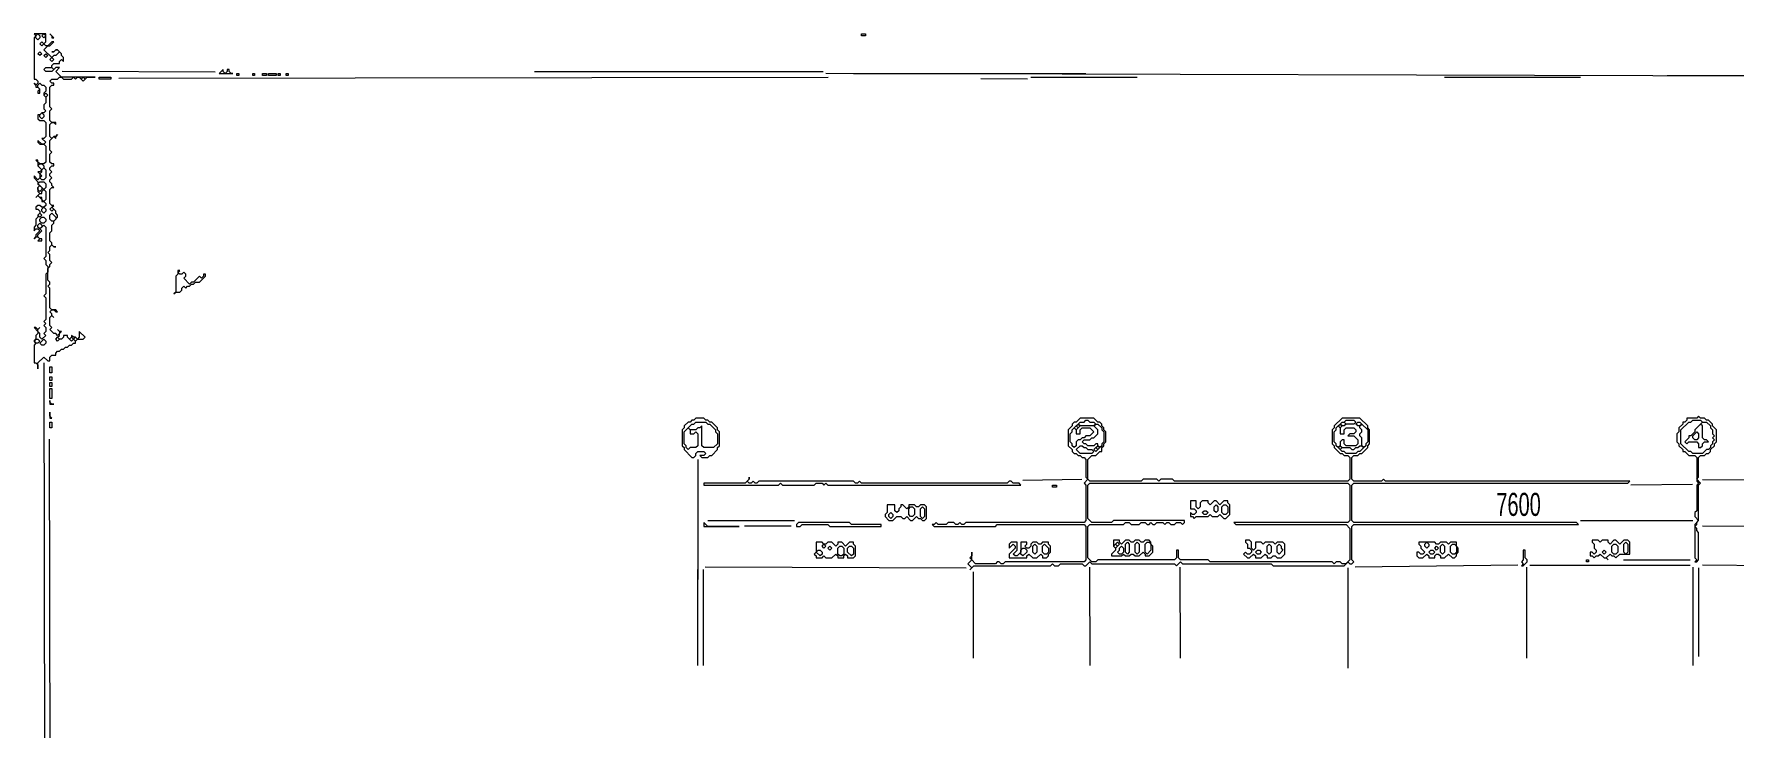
# Model space of a CAD drawing. Extents: x 10 to 1971, y 10 to 1392.
# Drawn here: x 10 to 873, y 1040 to 1392 of the extents above; entities that cross this region are included whole.
import ezdxf

# ---------------------------------------------------------------- set-up
doc = ezdxf.new("R2010")
doc.units = 0
for name, color, linetype, lineweight in [('OCR_TEXT', 6, 'Continuous', 0), ('TEXT_FALLBACK_OUTLINE', 2, 'Continuous', 0), ('TRACE_CURVE', 6, 'Continuous', 0), ('TRACE_STRAIGHT', 5, 'Continuous', 0), ('TRACE_TEXT_SYMBOL', 6, 'Continuous', 0)]:
    doc.layers.add(name, color=color, linetype=linetype, lineweight=lineweight)
doc.styles.add('wqy-unicode', font='wqy-unicode.lff')

msp = doc.modelspace()

# ---------------------------------------------------------------- linework, layer by layer
at = {"layer": 'TEXT_FALLBACK_OUTLINE', "color": 2}
for points in [[(443, 1153), (443, 1149), (442, 1148), (442, 1147), (444, 1145), (446, 1145), (448, 1147), (450, 1147), (451, 1146), (452, 1146), (453, 1147), (455, 1145), (456, 1145), (458, 1147), (459, 1146), (460, 1146), (461, 1145), (462, 1145), (463, 1146), (463, 1152), (462, 1153), (460, 1153), (459, 1152), (458, 1152), (457, 1153), (454, 1153), (454, 1152), (453, 1151), (451, 1153), (450, 1153), (450, 1152), (449, 1151), (449, 1150), (448, 1149), (447, 1150), (447, 1153)], [(444, 1148), (445, 1149), (446, 1148), (446, 1147), (445, 1146), (444, 1147)], [(454, 1151), (455, 1152), (456, 1152), (457, 1151), (457, 1148), (456, 1147), (455, 1147), (454, 1148)], [(460, 1151), (461, 1152), (462, 1151), (462, 1147), (461, 1146), (460, 1147)], [(597, 1155), (597, 1151), (599, 1151), (600, 1150), (600, 1149), (599, 1148), (598, 1148), (597, 1149), (597, 1147), (598, 1147), (599, 1146), (600, 1147), (606, 1147), (607, 1148), (608, 1147), (611, 1147), (612, 1148), (614, 1146), (615, 1146), (617, 1148), (617, 1153), (616, 1154), (616, 1155), (614, 1155), (612, 1153), (610, 1155), (609, 1155), (607, 1153), (606, 1154), (606, 1155), (603, 1155), (602, 1154), (602, 1152), (601, 1151), (600, 1152), (600, 1155)], [(603, 1149), (604, 1150), (605, 1150), (606, 1149), (605, 1148), (604, 1148)], [(609, 1152), (610, 1153), (611, 1152), (611, 1150), (610, 1149), (609, 1150)], [(613, 1152), (614, 1153), (615, 1153), (616, 1152), (616, 1149), (615, 1148), (614, 1148), (613, 1149)], [(407, 1134), (407, 1129), (406, 1128), (407, 1127), (407, 1126), (410, 1126), (411, 1127), (412, 1126), (415, 1126), (417, 1128), (418, 1127), (418, 1126), (421, 1126), (421, 1127), (422, 1128), (423, 1127), (423, 1126), (426, 1126), (427, 1127), (427, 1132), (426, 1133), (426, 1134), (424, 1134), (422, 1132), (420, 1134), (418, 1134), (418, 1133), (417, 1132), (415, 1134), (413, 1134), (412, 1133), (411, 1133), (410, 1134)], [(410, 1132), (411, 1133), (412, 1132), (411, 1131)], [(413, 1131), (414, 1132), (415, 1131), (414, 1130)], [(418, 1131), (419, 1132), (420, 1132), (421, 1131), (421, 1128), (420, 1127), (419, 1127), (418, 1128)], [(423, 1131), (424, 1132), (425, 1132), (426, 1131), (426, 1128), (425, 1127), (423, 1129)], [(506, 1134), (505, 1133), (505, 1131), (507, 1133), (508, 1132), (508, 1131), (505, 1128), (505, 1126), (514, 1126), (514, 1127), (515, 1128), (517, 1126), (519, 1126), (521, 1128), (522, 1127), (522, 1126), (524, 1126), (525, 1127), (525, 1128), (526, 1129), (526, 1132), (525, 1133), (525, 1134), (522, 1134), (521, 1133), (520, 1133), (519, 1134), (517, 1134), (516, 1133), (516, 1132), (515, 1131), (514, 1131), (513, 1132), (514, 1133), (514, 1134), (511, 1134), (511, 1129), (509, 1127), (508, 1127), (507, 1128), (509, 1130), (509, 1134)], [(511, 1130), (512, 1131), (513, 1131), (514, 1130), (514, 1129), (512, 1127), (511, 1128)], [(517, 1132), (518, 1133), (519, 1132), (519, 1129), (518, 1128), (517, 1129)], [(522, 1132), (523, 1133), (525, 1131), (525, 1129), (524, 1128), (523, 1128), (522, 1129)], [(558, 1135), (558, 1132), (559, 1131), (559, 1130), (557, 1128), (557, 1127), (562, 1127), (563, 1128), (564, 1127), (566, 1127), (567, 1128), (568, 1128), (569, 1127), (571, 1127), (573, 1129), (574, 1128), (574, 1127), (576, 1127), (578, 1129), (578, 1132), (577, 1133), (577, 1134), (576, 1135), (574, 1135), (573, 1134), (572, 1134), (571, 1135), (569, 1135), (568, 1134), (567, 1134), (566, 1135), (564, 1135), (562, 1133), (561, 1134), (561, 1135)], [(558, 1132), (559, 1133), (560, 1132), (559, 1131)], [(559, 1133), (560, 1134), (561, 1133), (560, 1132)], [(561, 1131), (562, 1132), (563, 1131), (563, 1129), (562, 1128), (561, 1128), (560, 1129), (561, 1130)], [(564, 1133), (565, 1134), (566, 1133), (566, 1129), (565, 1128), (564, 1129)], [(569, 1133), (570, 1134), (571, 1133), (571, 1129), (570, 1128), (569, 1129)], [(574, 1133), (575, 1134), (576, 1134), (577, 1133), (577, 1130), (575, 1128), (574, 1129)], [(625, 1135), (625, 1134), (626, 1133), (626, 1131), (627, 1131), (628, 1130), (628, 1129), (627, 1128), (626, 1128), (625, 1129), (624, 1128), (626, 1126), (627, 1126), (629, 1128), (630, 1127), (630, 1126), (633, 1126), (635, 1128), (636, 1127), (636, 1126), (638, 1126), (639, 1127), (640, 1127), (641, 1126), (643, 1126), (645, 1128), (645, 1133), (644, 1134), (641, 1134), (640, 1133), (639, 1134), (635, 1134), (634, 1133), (633, 1134), (630, 1134), (630, 1131), (629, 1130), (628, 1131), (628, 1134), (627, 1135)], [(636, 1132), (637, 1133), (638, 1132), (638, 1129), (637, 1128), (636, 1129)], [(641, 1132), (642, 1133), (643, 1132), (643, 1131), (644, 1130), (642, 1128), (641, 1129)], [(713, 1134), (713, 1133), (714, 1132), (714, 1131), (716, 1129), (715, 1128), (714, 1128), (713, 1129), (712, 1129), (712, 1127), (713, 1126), (715, 1126), (717, 1128), (718, 1127), (718, 1126), (721, 1126), (721, 1127), (722, 1128), (723, 1128), (724, 1127), (724, 1126), (726, 1126), (728, 1128), (730, 1126), (731, 1126), (732, 1127), (732, 1128), (733, 1129), (733, 1131), (732, 1132), (732, 1134), (729, 1134), (728, 1133), (727, 1134), (724, 1134), (723, 1133), (722, 1133), (721, 1134)], [(716, 1133), (717, 1134), (718, 1133), (718, 1132), (717, 1131), (716, 1132)], [(721, 1131), (722, 1132), (723, 1131), (722, 1130)], [(724, 1132), (725, 1133), (726, 1132), (726, 1129), (725, 1128), (724, 1129)], [(729, 1132), (730, 1133), (731, 1133), (732, 1132), (732, 1129), (731, 1128), (730, 1128), (729, 1129)], [(801, 1135), (801, 1134), (802, 1133), (802, 1131), (803, 1130), (803, 1129), (802, 1128), (801, 1129), (800, 1129), (800, 1127), (801, 1127), (802, 1126), (803, 1127), (804, 1127), (805, 1128), (807, 1126), (808, 1126), (809, 1125), (808, 1126), (810, 1128), (811, 1127), (812, 1127), (813, 1126), (815, 1128), (820, 1128), (820, 1134), (819, 1135), (817, 1135), (815, 1133), (813, 1135), (812, 1135), (810, 1133), (809, 1134), (809, 1135), (806, 1135), (805, 1134), (804, 1135)], [(811, 1132), (812, 1133), (813, 1133), (814, 1132), (814, 1129), (813, 1128), (812, 1128), (811, 1129)], [(817, 1133), (818, 1134), (819, 1133), (819, 1129), (818, 1128), (817, 1129)], [(407, 1129), (408, 1130), (409, 1130), (410, 1129), (410, 1128), (409, 1127)], [(630, 1129), (631, 1130), (632, 1130), (633, 1129), (632, 1128), (631, 1128)], [(718, 1129), (719, 1130), (720, 1130), (721, 1129), (720, 1128), (719, 1128)], [(798, 1125), (799, 1125), (799, 1124), (798, 1124)], [(806, 1129), (807, 1130), (808, 1129), (807, 1128)]]:
    msp.add_lwpolyline(points, close=True, dxfattribs=at)
at = {"layer": 'TRACE_CURVE', "color": 6}
for points in [[(10, 1392), (11, 1391), (10, 1390), (10, 1369), (11, 1369), (12, 1368), (12, 1367), (11, 1366), (10, 1367), (11, 1366), (11, 1365), (12, 1365), (13, 1364), (12, 1363), (12, 1362), (13, 1362), (13, 1364), (12, 1365), (12, 1366), (13, 1367), (14, 1366), (15, 1366), (16, 1365), (16, 1363), (15, 1362), (15, 1361), (16, 1360), (16, 1357), (15, 1356), (15, 1354), (16, 1353), (15, 1352), (14, 1352), (13, 1351), (12, 1351), (12, 1349), (13, 1348), (15, 1348), (16, 1347), (16, 1340), (15, 1339), (14, 1339), (16, 1337), (15, 1336), (14, 1336), (12, 1338), (12, 1337), (13, 1336), (15, 1336), (16, 1335), (16, 1327), (15, 1326), (13, 1326), (12, 1327), (12, 1328), (11, 1328), (12, 1327), (12, 1325), (14, 1323), (13, 1322), (12, 1322), (13, 1321), (13, 1319), (12, 1318)], [(23, 1377), (23, 1378), (24, 1379), (25, 1378), (25, 1380), (24, 1381), (24, 1382), (22, 1384), (21, 1384), (20, 1383), (19, 1383), (20, 1383), (21, 1384), (22, 1384), (23, 1383), (21, 1381), (20, 1381), (19, 1380), (15, 1384), (17, 1386), (18, 1386), (20, 1388), (19, 1388), (17, 1386), (16, 1386), (15, 1387), (16, 1388), (16, 1392), (10, 1392)], [(19, 1316), (18, 1317), (18, 1318), (19, 1319), (18, 1320), (18, 1321), (19, 1322), (18, 1323), (18, 1324), (19, 1325), (20, 1325), (20, 1326), (19, 1326), (18, 1327), (18, 1331), (19, 1332), (18, 1333), (18, 1338), (20, 1340), (21, 1339), (21, 1340), (22, 1341), (21, 1340), (20, 1340), (19, 1339), (18, 1340), (18, 1346), (19, 1347), (20, 1347), (21, 1346), (21, 1347), (19, 1347), (18, 1348), (18, 1353), (19, 1354), (18, 1355), (18, 1365), (19, 1366), (20, 1366), (20, 1367), (19, 1367), (18, 1368), (19, 1369), (22, 1369), (23, 1370), (24, 1370), (25, 1369), (29, 1369), (30, 1370), (31, 1369), (32, 1370), (33, 1370), (35, 1368), (37, 1370), (41, 1370), (24, 1370), (21, 1373), (23, 1375), (21, 1375), (20, 1374), (19, 1375), (19, 1376), (20, 1377), (23, 1377)], [(12, 1318), (10, 1320), (10, 1319), (12, 1317), (12, 1316), (13, 1315), (12, 1314), (12, 1312), (13, 1311), (11, 1309), (12, 1310), (14, 1308), (14, 1307), (15, 1307), (16, 1306), (16, 1305), (15, 1304), (14, 1304), (13, 1305), (12, 1305), (11, 1304), (11, 1303), (12, 1303), (13, 1302), (13, 1301), (12, 1300), (12, 1299), (11, 1298), (11, 1295), (10, 1294), (10, 1292), (11, 1293), (12, 1293), (13, 1292), (11, 1290), (11, 1289), (10, 1288), (11, 1289), (12, 1289), (13, 1288), (12, 1287), (14, 1287), (14, 1288), (13, 1288), (12, 1289), (12, 1290), (14, 1292), (13, 1293), (15, 1295), (16, 1294), (16, 1279), (15, 1278), (16, 1277), (16, 1275), (17, 1274), (17, 1271), (16, 1270), (16, 1260), (15, 1259), (16, 1258), (16, 1247), (15, 1246), (16, 1245), (15, 1244)], [(23, 1240), (24, 1241), (23, 1241), (22, 1242), (23, 1241), (23, 1240), (22, 1239), (21, 1240), (20, 1240), (18, 1242), (19, 1243), (18, 1244), (18, 1248), (19, 1249), (20, 1248), (19, 1249), (19, 1250), (18, 1251), (19, 1252), (20, 1252), (21, 1251), (22, 1251), (21, 1252), (19, 1252), (18, 1253), (18, 1263), (17, 1264), (18, 1265), (18, 1266), (17, 1267), (17, 1273), (18, 1274), (18, 1275), (19, 1276), (18, 1277), (18, 1280), (17, 1281), (18, 1282), (18, 1284), (19, 1285), (20, 1284), (21, 1284), (20, 1284), (19, 1285), (19, 1286), (18, 1287), (18, 1291), (19, 1292), (19, 1295), (20, 1296), (20, 1297), (22, 1299), (22, 1300), (21, 1301), (21, 1302), (19, 1304), (20, 1305), (19, 1305), (18, 1306), (18, 1313), (19, 1314), (20, 1314), (19, 1315), (19, 1316)], [(15, 1244), (16, 1243), (16, 1241), (15, 1240), (16, 1239), (14, 1237), (13, 1238), (13, 1240), (12, 1241), (12, 1242), (13, 1243), (12, 1242), (11, 1243), (10, 1243), (12, 1241), (12, 1240), (11, 1239), (11, 1237), (10, 1236), (11, 1235), (10, 1234), (10, 1225), (11, 1225), (12, 1224), (12, 1222), (12, 1225), (15, 1228), (17, 1226), (18, 1226), (18, 1228), (19, 1229), (21, 1229), (21, 1230), (22, 1231), (23, 1231), (24, 1232), (25, 1232), (26, 1233), (27, 1233), (28, 1234), (29, 1234), (30, 1235), (31, 1235), (31, 1236), (32, 1237), (35, 1237), (36, 1238), (33, 1241), (33, 1238), (32, 1237), (31, 1238), (30, 1238), (29, 1239), (29, 1238), (28, 1237), (27, 1238), (27, 1239), (25, 1239), (25, 1238), (24, 1237), (23, 1237), (22, 1238), (23, 1239), (23, 1240)], [(541, 1197), (539, 1195), (538, 1195), (537, 1194), (537, 1193), (535, 1191), (535, 1183), (537, 1181), (537, 1180), (538, 1179), (539, 1179), (540, 1178), (541, 1178), (542, 1177), (543, 1177), (544, 1176), (544, 1167), (545, 1166), (543, 1164), (544, 1163), (544, 1145), (543, 1144), (483, 1144), (482, 1143), (481, 1143), (480, 1144), (479, 1143), (478, 1143), (477, 1144), (474, 1144), (473, 1143), (469, 1143), (468, 1144), (467, 1143), (466, 1143), (467, 1142), (498, 1142), (499, 1143), (543, 1143), (544, 1142), (544, 1125), (543, 1124), (503, 1124), (502, 1123), (501, 1123), (500, 1124), (499, 1124), (498, 1123), (488, 1123), (486, 1125), (486, 1129), (486, 1127), (485, 1126), (486, 1125), (484, 1123), (486, 1121), (485, 1120), (487, 1122), (526, 1122), (527, 1123), (528, 1122), (530, 1122), (531, 1123), (542, 1123)], [(573, 1166), (572, 1165), (546, 1165), (545, 1166), (545, 1176), (547, 1178), (549, 1178), (551, 1180), (552, 1180), (552, 1182), (553, 1183), (553, 1184), (554, 1185), (554, 1190), (553, 1191), (553, 1192), (552, 1193), (552, 1194), (551, 1195), (550, 1195), (548, 1197), (541, 1197)], [(542, 1123), (543, 1122), (544, 1122), (546, 1124), (547, 1123), (589, 1123), (590, 1122), (592, 1124), (593, 1123), (638, 1123), (639, 1122), (675, 1122), (677, 1124), (678, 1123), (679, 1123), (680, 1124), (679, 1125), (679, 1142), (680, 1143), (794, 1143), (793, 1144), (680, 1144), (679, 1145), (679, 1163), (680, 1164), (819, 1164), (820, 1165), (696, 1165), (695, 1166), (694, 1165), (680, 1165), (679, 1166), (679, 1177), (680, 1178), (682, 1178), (683, 1179), (684, 1179), (687, 1182), (687, 1183), (688, 1184), (688, 1191), (687, 1192), (687, 1193), (683, 1197), (674, 1197), (670, 1193), (670, 1192), (669, 1191), (669, 1184), (670, 1183), (670, 1182), (673, 1179), (674, 1179), (675, 1178), (677, 1178), (678, 1177), (678, 1166), (677, 1165), (589, 1165), (588, 1166), (582, 1166), (581, 1165), (580, 1166), (573, 1166)]]:
    msp.add_lwpolyline(points, dxfattribs=at)
for points in [[(11, 1391), (12, 1392), (13, 1391), (13, 1390), (12, 1389), (11, 1390)], [(14, 1391), (15, 1392), (16, 1391), (15, 1390)], [(12, 1382), (13, 1383), (14, 1382), (13, 1381)], [(13, 1387), (14, 1388), (15, 1387), (14, 1386)], [(15, 1381), (16, 1382), (17, 1381), (16, 1380)], [(15, 1374), (16, 1375), (19, 1375), (20, 1374), (19, 1373), (16, 1373)], [(18, 1379), (19, 1380), (20, 1379), (19, 1378)], [(34, 1369), (35, 1370), (36, 1369), (35, 1368)], [(15, 1361), (16, 1362), (17, 1361), (16, 1360)], [(13, 1351), (14, 1352), (15, 1351), (15, 1350), (14, 1349), (13, 1350)], [(12, 1325), (13, 1326), (14, 1326), (15, 1325), (15, 1324), (14, 1323)], [(14, 1323), (15, 1324), (16, 1323), (16, 1319), (15, 1318), (14, 1318), (13, 1319), (14, 1320), (13, 1321), (14, 1322)], [(12, 1316), (13, 1317), (15, 1317), (16, 1316), (16, 1314), (15, 1313)], [(12, 1314), (13, 1315), (14, 1314), (14, 1313), (13, 1312), (12, 1313)], [(14, 1312), (15, 1313), (16, 1312), (16, 1308), (15, 1307), (14, 1308), (14, 1309), (13, 1309), (12, 1310), (13, 1311), (14, 1311)], [(14, 1303), (15, 1304), (16, 1303), (16, 1302), (15, 1301), (14, 1302)], [(18, 1303), (19, 1304), (20, 1303), (19, 1302)], [(12, 1300), (13, 1301), (14, 1300), (13, 1299)], [(12, 1295), (13, 1296), (14, 1295), (14, 1294), (13, 1293), (12, 1294)], [(13, 1298), (14, 1299), (15, 1299), (16, 1298), (16, 1297), (15, 1296), (14, 1296), (13, 1297)], [(18, 1300), (19, 1301), (21, 1299), (21, 1298), (20, 1297), (19, 1297), (18, 1298)], [(10, 1236), (11, 1237), (12, 1237), (13, 1236), (12, 1235), (11, 1235)], [(15, 1237), (16, 1236), (16, 1235), (15, 1234), (14, 1234), (13, 1235)], [(21, 1237), (22, 1238), (23, 1237), (22, 1236)], [(28, 1237), (29, 1238), (30, 1237), (29, 1236)], [(30, 1237), (31, 1238), (32, 1237), (31, 1236)], [(537, 1191), (538, 1192), (539, 1191), (539, 1189), (541, 1189), (541, 1191), (542, 1192), (546, 1192), (548, 1190), (546, 1188), (544, 1188), (543, 1187), (542, 1187), (541, 1186), (540, 1186), (539, 1185), (539, 1183), (538, 1182), (537, 1183), (537, 1184), (536, 1185), (536, 1189), (537, 1190)], [(538, 1192), (539, 1193), (540, 1192), (539, 1191)], [(539, 1193), (540, 1194), (541, 1193), (540, 1192)], [(543, 1195), (544, 1196), (545, 1196), (546, 1195), (548, 1195), (549, 1194), (548, 1193), (541, 1193), (540, 1194), (541, 1195)], [(548, 1193), (549, 1194), (550, 1194), (552, 1192), (552, 1191), (553, 1190), (553, 1185), (552, 1184), (552, 1183), (551, 1182), (550, 1183), (550, 1184), (549, 1184), (548, 1183), (545, 1183), (544, 1184), (543, 1184), (542, 1185), (543, 1186), (546, 1186), (547, 1187), (548, 1187), (550, 1189), (550, 1191)], [(671, 1192), (672, 1193), (673, 1192), (673, 1189), (675, 1189), (675, 1191), (676, 1192), (680, 1192), (681, 1191), (681, 1190), (680, 1189), (678, 1189), (677, 1188), (680, 1188), (682, 1186), (682, 1184), (681, 1183), (676, 1183), (675, 1184), (675, 1186), (674, 1186), (673, 1185), (673, 1183), (672, 1182), (671, 1183), (671, 1184), (670, 1185), (670, 1190), (671, 1191)], [(672, 1193), (673, 1194), (674, 1193), (673, 1192)], [(673, 1194), (674, 1195), (675, 1195), (676, 1194), (675, 1193), (674, 1193)], [(675, 1195), (676, 1196), (680, 1196), (681, 1195), (680, 1194), (676, 1194)], [(681, 1194), (682, 1195), (683, 1195), (684, 1194), (683, 1193), (682, 1193)], [(683, 1193), (684, 1194), (687, 1191), (687, 1185), (686, 1184), (686, 1183), (685, 1182), (684, 1183), (684, 1187), (683, 1188), (683, 1189), (684, 1190), (684, 1191), (683, 1192)], [(855, 1198), (854, 1197), (849, 1197), (849, 1196), (848, 1195), (847, 1195), (847, 1194), (845, 1192), (845, 1190), (844, 1189), (844, 1185), (845, 1184), (845, 1183), (847, 1181), (847, 1180), (848, 1180), (850, 1178), (853, 1178), (854, 1177), (854, 1165), (855, 1164), (854, 1163), (854, 1150), (853, 1149), (853, 1147), (855, 1145), (853, 1143), (853, 1126), (854, 1125), (853, 1124), (854, 1124), (855, 1125), (855, 1139), (854, 1140), (854, 1141), (853, 1142), (854, 1143), (854, 1144), (855, 1145), (855, 1163), (856, 1164), (854, 1166), (855, 1167), (855, 1177), (856, 1178), (858, 1178), (859, 1179), (860, 1179), (861, 1180), (861, 1181), (863, 1183), (863, 1184), (864, 1185), (864, 1191), (862, 1193), (862, 1194), (860, 1196), (859, 1196), (858, 1197), (856, 1197)], [(851, 1195), (852, 1196), (856, 1196), (857, 1195), (853, 1191), (853, 1190), (851, 1188), (850, 1188), (850, 1187), (848, 1185), (849, 1184), (850, 1185), (854, 1185), (855, 1184), (855, 1182), (856, 1182), (857, 1183), (857, 1184), (858, 1185), (860, 1185), (859, 1186), (858, 1186), (857, 1187), (857, 1193), (856, 1194), (857, 1195), (859, 1195), (861, 1193), (861, 1192), (862, 1191), (862, 1189), (863, 1188), (862, 1187), (863, 1186), (862, 1185), (862, 1184), (861, 1183), (861, 1182), (860, 1181), (859, 1181), (857, 1179), (852, 1179), (851, 1180), (850, 1180), (846, 1184), (846, 1191), (850, 1195)], [(541, 1183), (542, 1183), (543, 1182), (544, 1182), (545, 1181), (547, 1181), (548, 1180), (547, 1179), (541, 1179), (539, 1181)], [(549, 1182), (550, 1183), (551, 1182), (550, 1181)], [(672, 1182), (673, 1183), (674, 1182), (673, 1181)], [(682, 1182), (683, 1183), (684, 1183), (685, 1182), (683, 1180), (682, 1180), (681, 1179), (676, 1179), (675, 1180), (674, 1180), (673, 1181), (674, 1182), (678, 1182), (679, 1181), (680, 1181), (681, 1182)], [(854, 1190), (855, 1189), (855, 1187), (854, 1186), (853, 1186), (852, 1187), (852, 1188)], [(548, 1181), (549, 1182), (550, 1181), (549, 1180)], [(545, 1163), (546, 1164), (677, 1164), (678, 1163), (678, 1145), (677, 1144), (619, 1144), (620, 1143), (676, 1143), (678, 1141), (678, 1125), (676, 1123), (674, 1123), (673, 1124), (671, 1124), (670, 1123), (669, 1124), (607, 1124), (606, 1125), (592, 1125), (591, 1126), (591, 1130), (590, 1130), (590, 1126), (589, 1125), (550, 1125), (549, 1124), (547, 1124), (545, 1126), (545, 1142), (546, 1143), (563, 1143), (564, 1144), (566, 1144), (567, 1143), (571, 1143), (572, 1144), (574, 1144), (575, 1143), (576, 1143), (577, 1144), (578, 1143), (579, 1143), (580, 1144), (583, 1144), (584, 1143), (585, 1144), (586, 1144), (587, 1143), (589, 1143), (590, 1144), (592, 1144), (593, 1143), (594, 1144), (594, 1145), (558, 1145), (557, 1144), (547, 1144), (545, 1146)]]:
    msp.add_lwpolyline(points, close=True, dxfattribs=at)
at = {"layer": 'TRACE_STRAIGHT', "color": 5}
for p, q in [((24.37, 1373.11), (101.88, 1372.86)), ((264, 1373), (325, 1373)), ((264.37, 1372.95), (410.63, 1372.96)), ((411.87, 1372.14), (1050.62, 1370.24)), ((53.12, 1369.5), (413.12, 1370.13)), ((426, 1372), (544, 1372)), ((490.62, 1369.34), (514.38, 1369.26)), ((516, 1370), (570, 1370)), ((726, 1370), (795, 1370)), ((839, 1371), (881, 1371)), ((15.04, 1225.12), (15.44, 884.62)), ((17.65, 1186.37), (18.65, 798.87)), ((347, 1176), (347, 1115)), ((511.87, 1165.42), (541.88, 1166.01)), ((856.87, 1165.75), (1116.88, 1164.76)), ((820.61, 1163.2), (851.88, 1163.52)), ((352, 1145), (396, 1145)), ((370.62, 1142.23), (394.38, 1142.3)), ((795, 1145), (852, 1145)), ((856.87, 1142.29), (1116.87, 1140.99)), ((680.62, 1121.57), (763.13, 1122.52)), ((769.37, 1122.29), (850.63, 1122.31)), ((816.88, 1124.97), (850.63, 1125.11)), ((856.87, 1122.56), (940.61, 1121.68)), ((346.94, 1071.37), (347.05, 1120.13)), ((349.67, 1120.13), (349.74, 1071.37)), ((350.63, 1121.51), (483.12, 1121)), ((486.71, 1118.87), (486.8, 1075.12)), ((545.87, 1121.38), (545.9, 1071.37)), ((591.69, 1121.38), (591.73, 1075.12)), ((677, 1121), (677, 1070)), ((767.63, 1121.38), (767.69, 1075.12)), ((852.15, 1071.37), (852.27, 1121.38)), ((855, 1121), (855, 1076))]:
    msp.add_line(p, q, dxfattribs=at)
at = {"layer": 'TRACE_TEXT_SYMBOL', "color": 6}
for points in [[(18, 1392), (19, 1391), (19, 1390), (20, 1390)], [(430, 1392), (432, 1392), (432, 1391), (430, 1391)], [(106, 1374), (104, 1372), (111, 1372), (110, 1372), (109, 1373), (109, 1374), (108, 1374), (108, 1373), (107, 1372), (106, 1373)], [(43, 1370), (49, 1370), (49, 1369), (43, 1369)], [(113, 1372), (114, 1372), (114, 1371), (113, 1371)], [(121, 1372), (122, 1372), (122, 1371), (121, 1371)], [(126, 1372), (128, 1372), (128, 1371), (126, 1371)], [(129, 1372), (133, 1372), (133, 1371), (129, 1371)], [(134, 1372), (135, 1372), (135, 1371), (134, 1371)], [(138, 1372), (139, 1372), (139, 1371), (138, 1371)], [(83, 1272), (83, 1270), (82, 1269), (82, 1261), (81, 1260), (82, 1261), (84, 1261), (85, 1262), (85, 1263), (86, 1264), (87, 1263), (88, 1264), (89, 1264), (90, 1265), (91, 1265), (92, 1266), (94, 1266), (97, 1269), (97, 1270), (96, 1270), (96, 1269), (95, 1268), (94, 1269), (91, 1266), (90, 1266), (89, 1265), (86, 1268), (87, 1269), (87, 1270), (86, 1271), (85, 1270), (84, 1270), (83, 1271), (84, 1272)], [(18, 1223), (19, 1223), (19, 1220), (18, 1220)], [(18, 1218), (19, 1218), (19, 1216), (18, 1216)], [(18, 1215), (19, 1215), (19, 1213), (18, 1213)], [(18, 1212), (19, 1212), (19, 1207), (18, 1207)], [(18, 1206), (18, 1204), (20, 1204), (19, 1204), (18, 1205)], [(18, 1200), (18, 1197), (19, 1197), (18, 1198)], [(18, 1195), (19, 1195), (19, 1192), (18, 1192)], [(346, 1197), (345, 1196), (344, 1196), (343, 1195), (342, 1195), (340, 1193), (340, 1192), (339, 1191), (339, 1183), (340, 1182), (340, 1181), (344, 1177), (345, 1177), (346, 1178), (346, 1179), (347, 1180), (350, 1180), (351, 1179), (350, 1178), (348, 1178), (349, 1177), (352, 1177), (353, 1178), (354, 1178), (357, 1181), (357, 1182), (358, 1183), (358, 1190), (357, 1191), (357, 1192), (354, 1195), (353, 1195), (352, 1196), (351, 1196), (350, 1197)], [(342, 1192), (343, 1191), (343, 1189), (345, 1189), (346, 1190), (347, 1189), (347, 1183), (346, 1182), (343, 1182), (342, 1181), (341, 1182), (341, 1183), (340, 1184), (340, 1190)], [(345, 1194), (346, 1195), (351, 1195), (352, 1194), (353, 1194), (356, 1191), (356, 1190), (357, 1189), (357, 1184), (355, 1182), (350, 1182), (349, 1183), (349, 1193), (348, 1192), (347, 1192), (346, 1191), (343, 1191), (342, 1192), (344, 1194)], [(373, 1167), (373, 1166), (371, 1164), (350, 1164), (350, 1163), (388, 1163), (389, 1164), (390, 1163), (406, 1163), (407, 1164), (410, 1164), (411, 1163), (412, 1164), (413, 1163), (511, 1163), (510, 1164), (507, 1164), (506, 1165), (505, 1165), (504, 1164), (430, 1164), (429, 1165), (428, 1164), (427, 1164), (426, 1165), (378, 1165), (377, 1164), (376, 1164), (375, 1165), (374, 1164), (373, 1164), (372, 1165), (373, 1166)], [(527, 1163), (529, 1163), (529, 1162), (527, 1162)], [(350, 1144), (350, 1142), (368, 1142), (352, 1142)], [(398, 1144), (397, 1143), (397, 1142), (399, 1142), (400, 1143), (413, 1143), (414, 1142), (440, 1142), (440, 1143), (425, 1143), (424, 1144)], [(766, 1130), (766, 1125), (765, 1124), (766, 1123), (765, 1122), (766, 1122), (768, 1124), (768, 1125), (767, 1126), (767, 1130)]]:
    msp.add_lwpolyline(points, close=True, dxfattribs=at)

# ---------------------------------------------------------------- texts
at = {"layer": 'OCR_TEXT', "color": 6, "style": 'wqy-unicode', "width": 0.648563}
msp.add_text('7600', height=11.7, dxfattribs=at).set_placement((752.3, 1147.35))

doc.saveas('drawing.dxf')
